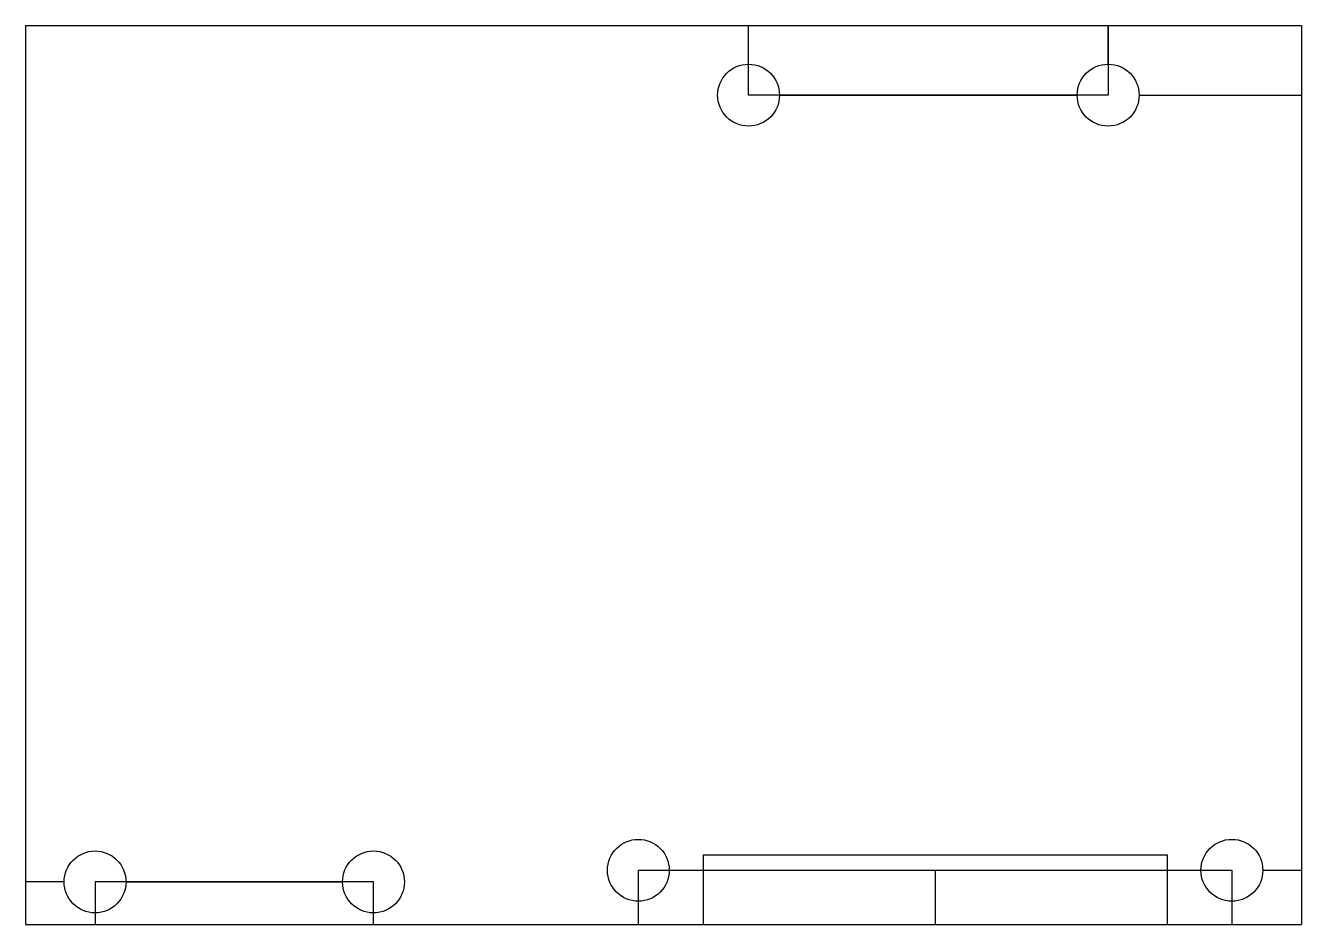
# Model space of a CAD drawing. Header units: millimetres. Extents: x -16.1 to 16.9, y -13 to 10.2.
import ezdxf

# ---------------------------------------------------------------- set-up
doc = ezdxf.new("R2010")
doc.units = ezdxf.units.MM
doc.linetypes.add('CENTERX2', pattern=[20.32, 12.7, -2.54, 2.54, -2.54])

msp = doc.modelspace()

# ---------------------------------------------------------------- linework, layer by layer
at = {"color": 7, "linetype": 'Continuous'}
for p, q in [((-16.112, 10.236), (16.888, 10.236)), ((-16.112, 10.236), (-16.112, -13.004)), ((2.588, 8.436), (2.588, 10.236)), ((11.888, 10.236), (11.888, 8.436)), ((16.888, 10.236), (16.888, -13.004)), ((11.888, 8.436), (2.588, 8.436)), ((1.413, -11.204), (13.413, -11.204)), ((1.413, -11.204), (1.413, -13.004)), ((13.413, -11.204), (13.413, -13.004)), ((-0.262, -13.004), (-0.262, -11.604)), ((-0.262, -11.604), (15.088, -11.604)), ((15.088, -11.604), (15.088, -12.404)), ((-7.112, -11.904), (-14.312, -11.904)), ((-14.312, -11.904), (-14.312, -12.704)), ((-7.112, -13.004), (-7.112, -11.904)), ((-16.112, -13.004), (16.888, -13.004)), ((1.413, -13.004), (13.413, -13.004))]:
    msp.add_line(p, q, dxfattribs=at)
at = {"color": 7, "linetype": 'CENTERX2'}
for p, q in [((11.888, 9.236), (11.888, 10.236)), ((3.388, 8.436), (11.088, 8.436)), ((12.688, 8.436), (16.888, 8.436)), ((0.538, -11.604), (14.288, -11.604)), ((7.413, -11.604), (7.413, -13.004)), ((15.888, -11.604), (16.888, -11.604)), ((-15.112, -11.904), (-16.112, -11.904)), ((-13.512, -11.904), (-7.912, -11.904)), ((15.088, -12.404), (15.088, -13.004)), ((-14.312, -12.704), (-14.312, -13.004))]:
    msp.add_line(p, q, dxfattribs=at)
at = {"color": 7, "linetype": 'Continuous'}
for centre in [(2.588, 8.436), (11.888, 8.436), (-0.262, -11.604), (15.088, -11.604), (-14.312, -11.904), (-7.112, -11.904)]:
    msp.add_circle(centre, 0.8, dxfattribs=at)

doc.saveas('drawing.dxf')
